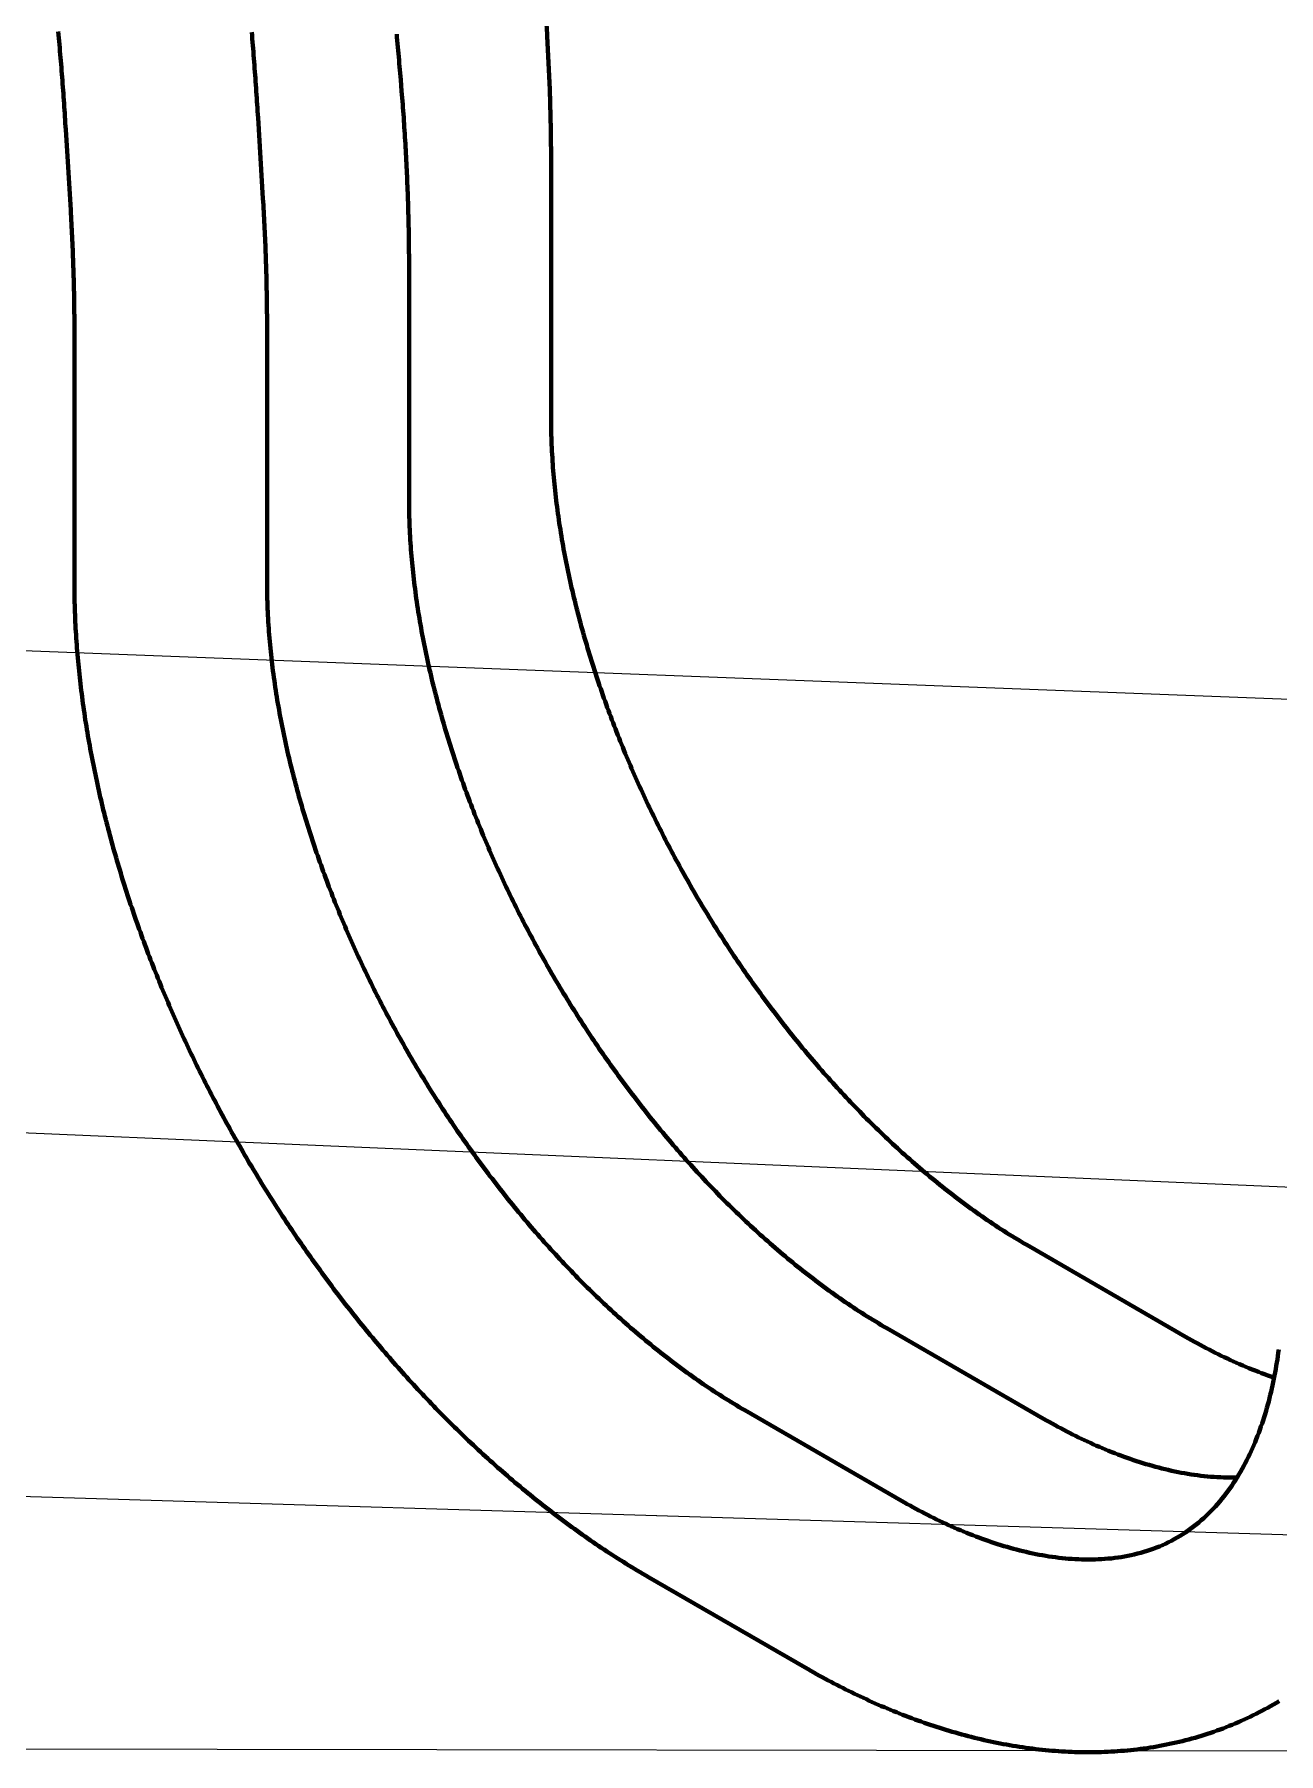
# Model space of a CAD drawing. Header units: millimetres. Extents: x 0 to 841, y 0 to 594.
# Drawn here: x 215.21 to 245.56, y 289.32 to 331.25 of the extents above; entities that cross this region are included whole.
import ezdxf

# ---------------------------------------------------------------- set-up
doc = ezdxf.new("R2010")
doc.units = ezdxf.units.MM
doc.layers.add('01-VISIBLE', color=7, linetype='CONTINUOUS', lineweight=70)
doc.layers.add('08-FINA', color=5, linetype='CONTINUOUS', lineweight=18)

msp = doc.modelspace()

# ---------------------------------------------------------------- linework, layer by layer
at = {"layer": '01-VISIBLE'}
for p, q in [((227.591, 333.217), (227.711, 331.252)), ((224.142, 330.145), (224.165, 329.865)), ((220.661, 329.216), (220.782, 327.251)), ((215.97, 328.928), (216.091, 326.963)), ((227.811, 328.065), (227.811, 321.886)), ((224.346, 325.539), (224.346, 319.886)), ((216.181, 324.065), (216.181, 317.886)), ((220.881, 324.065), (220.881, 317.886)), ((239.47, 301.692), (243.288, 299.488)), ((236.005, 299.692), (239.823, 297.487)), ((232.54, 297.692), (236.358, 295.487)), ((230.19, 293.621), (234.008, 291.417))]:
    msp.add_line(p, q, dxfattribs=at)
for points in [[(215.789, 331.322), (215.796, 331.242), (215.803, 331.162), (215.81, 331.083), (215.817, 331.003), (215.824, 330.923), (215.83, 330.843), (215.837, 330.764), (215.844, 330.684), (215.85, 330.604), (215.857, 330.525), (215.863, 330.445), (215.869, 330.365), (215.876, 330.285), (215.882, 330.205), (215.888, 330.126), (215.894, 330.046), (215.9, 329.966), (215.906, 329.886), (215.912, 329.807), (215.917, 329.727), (215.923, 329.647), (215.928, 329.567), (215.934, 329.487), (215.939, 329.407), (215.945, 329.328), (215.95, 329.248), (215.955, 329.168), (215.96, 329.088), (215.965, 329.008), (215.97, 328.928)], [(220.508, 331.305), (220.515, 331.225), (220.522, 331.145), (220.528, 331.064), (220.535, 330.984), (220.541, 330.904), (220.548, 330.823), (220.554, 330.743), (220.561, 330.663), (220.567, 330.582), (220.573, 330.502), (220.579, 330.422), (220.585, 330.341), (220.591, 330.261), (220.597, 330.181), (220.603, 330.1), (220.608, 330.02), (220.614, 329.94), (220.619, 329.859), (220.625, 329.779), (220.63, 329.698), (220.636, 329.618), (220.641, 329.538), (220.646, 329.457), (220.651, 329.377), (220.656, 329.296), (220.661, 329.216)], [(224.044, 331.261), (224.051, 331.181), (224.058, 331.102), (224.066, 331.022), (224.073, 330.942), (224.08, 330.862), (224.087, 330.783), (224.095, 330.703), (224.102, 330.623), (224.108, 330.544), (224.115, 330.464), (224.122, 330.384), (224.129, 330.305), (224.135, 330.225), (224.142, 330.145)], [(227.711, 331.252), (227.716, 331.17), (227.721, 331.089), (227.726, 331.007), (227.73, 330.925), (227.735, 330.844), (227.739, 330.762), (227.743, 330.681), (227.748, 330.599), (227.751, 330.517), (227.755, 330.436), (227.759, 330.354), (227.763, 330.272), (227.766, 330.19), (227.769, 330.109), (227.773, 330.027), (227.776, 329.945), (227.779, 329.864), (227.781, 329.782), (227.784, 329.7), (227.787, 329.619), (227.789, 329.537), (227.791, 329.455), (227.794, 329.373), (227.796, 329.292), (227.798, 329.21), (227.799, 329.128), (227.801, 329.046), (227.803, 328.965), (227.804, 328.883), (227.805, 328.801), (227.806, 328.719), (227.807, 328.638), (227.808, 328.556), (227.809, 328.474), (227.81, 328.392), (227.81, 328.311), (227.81, 328.229), (227.811, 328.147), (227.811, 328.065)], [(224.165, 329.865), (224.171, 329.785), (224.178, 329.705), (224.184, 329.625), (224.19, 329.545), (224.196, 329.465), (224.202, 329.385), (224.208, 329.305), (224.214, 329.225), (224.219, 329.145), (224.225, 329.065), (224.23, 328.985), (224.235, 328.905), (224.24, 328.825), (224.245, 328.745), (224.25, 328.665), (224.255, 328.585), (224.26, 328.505), (224.264, 328.425), (224.269, 328.345), (224.273, 328.264), (224.277, 328.184), (224.281, 328.104), (224.285, 328.024), (224.289, 327.944), (224.293, 327.864), (224.296, 327.784), (224.3, 327.704), (224.303, 327.624), (224.306, 327.544), (224.309, 327.463), (224.312, 327.383), (224.315, 327.303), (224.318, 327.223), (224.32, 327.143), (224.323, 327.063), (224.325, 326.982), (224.327, 326.902), (224.329, 326.822), (224.331, 326.742), (224.333, 326.662), (224.335, 326.582), (224.337, 326.501), (224.338, 326.421), (224.339, 326.341), (224.341, 326.261), (224.342, 326.181), (224.343, 326.101), (224.343, 326.02), (224.344, 325.94), (224.345, 325.86), (224.345, 325.78), (224.346, 325.7), (224.346, 325.619), (224.346, 325.539)], [(220.782, 327.251), (220.787, 327.169), (220.792, 327.088), (220.796, 327.006), (220.801, 326.925), (220.805, 326.843), (220.81, 326.761), (220.814, 326.68), (220.818, 326.598), (220.822, 326.516), (220.826, 326.435), (220.829, 326.353), (220.833, 326.271), (220.836, 326.19), (220.84, 326.108), (220.843, 326.026), (220.846, 325.945), (220.849, 325.863), (220.852, 325.781), (220.854, 325.699), (220.857, 325.618), (220.859, 325.536), (220.862, 325.454), (220.864, 325.373), (220.866, 325.291), (220.868, 325.209), (220.87, 325.127), (220.871, 325.046), (220.873, 324.964), (220.874, 324.882), (220.876, 324.8), (220.877, 324.719), (220.878, 324.637), (220.879, 324.555), (220.879, 324.473), (220.88, 324.392), (220.88, 324.31), (220.881, 324.228), (220.881, 324.146), (220.881, 324.065)], [(216.091, 326.963), (216.095, 326.883), (216.1, 326.803), (216.105, 326.722), (216.109, 326.642), (216.114, 326.561), (216.118, 326.481), (216.122, 326.4), (216.126, 326.32), (216.13, 326.239), (216.133, 326.159), (216.137, 326.078), (216.14, 325.998), (216.144, 325.917), (216.147, 325.837), (216.15, 325.756), (216.153, 325.676), (216.155, 325.595), (216.158, 325.515), (216.16, 325.434), (216.163, 325.354), (216.165, 325.273), (216.167, 325.193), (216.169, 325.112), (216.171, 325.031), (216.172, 324.951), (216.174, 324.87), (216.175, 324.79), (216.176, 324.709), (216.177, 324.629), (216.178, 324.548), (216.179, 324.467), (216.18, 324.387), (216.18, 324.306), (216.181, 324.226), (216.181, 324.145), (216.181, 324.065)], [(227.811, 321.886), (227.811, 321.806), (227.812, 321.726), (227.813, 321.646), (227.814, 321.566), (227.816, 321.485), (227.818, 321.405), (227.821, 321.325), (227.824, 321.245), (227.828, 321.165), (227.832, 321.085), (227.836, 321.005), (227.841, 320.925), (227.846, 320.845), (227.851, 320.765), (227.857, 320.685), (227.863, 320.605), (227.87, 320.525), (227.877, 320.445), (227.884, 320.365), (227.892, 320.285), (227.9, 320.205), (227.909, 320.126), (227.917, 320.046), (227.926, 319.966), (227.936, 319.887), (227.946, 319.807), (227.956, 319.727), (227.966, 319.648), (227.977, 319.568), (227.988, 319.489), (228, 319.41), (228.011, 319.33), (228.024, 319.251), (228.036, 319.172), (228.049, 319.093), (228.062, 319.013), (228.075, 318.934), (228.089, 318.855), (228.103, 318.776), (228.117, 318.698), (228.132, 318.619), (228.147, 318.54), (228.162, 318.461), (228.177, 318.382), (228.193, 318.304), (228.209, 318.225), (228.226, 318.147), (228.242, 318.068), (228.259, 317.99), (228.277, 317.912), (228.294, 317.833), (228.312, 317.755), (228.33, 317.677), (228.348, 317.599), (228.367, 317.521), (228.386, 317.443), (228.405, 317.365), (228.425, 317.287), (228.444, 317.21), (228.464, 317.132), (228.485, 317.054), (228.505, 316.977), (228.526, 316.899), (228.547, 316.822), (228.568, 316.745), (228.59, 316.667), (228.612, 316.59), (228.634, 316.513), (228.656, 316.436), (228.679, 316.359), (228.702, 316.282), (228.725, 316.206), (228.748, 316.129), (228.772, 316.052), (228.795, 315.976), (228.82, 315.899), (228.844, 315.823), (228.868, 315.746), (228.893, 315.67), (228.918, 315.594), (228.944, 315.518), (228.969, 315.442), (228.995, 315.366), (229.021, 315.29), (229.047, 315.214), (229.074, 315.138), (229.1, 315.063), (229.127, 314.987), (229.154, 314.912), (229.182, 314.836), (229.209, 314.761), (229.237, 314.686), (229.265, 314.611), (229.294, 314.536), (229.322, 314.461), (229.351, 314.386), (229.38, 314.311), (229.409, 314.237), (229.438, 314.162), (229.468, 314.087), (229.498, 314.013), (229.528, 313.939), (229.558, 313.864), (229.589, 313.79), (229.619, 313.716), (229.65, 313.642), (229.681, 313.568), (229.713, 313.494), (229.744, 313.421), (229.776, 313.347), (229.808, 313.274), (229.84, 313.2), (229.873, 313.127), (229.905, 313.053), (229.938, 312.98), (229.971, 312.907), (230.005, 312.834), (230.038, 312.761), (230.072, 312.689), (230.106, 312.616), (230.14, 312.543), (230.174, 312.471), (230.208, 312.398), (230.243, 312.326), (230.278, 312.254), (230.313, 312.182), (230.348, 312.11), (230.384, 312.038), (230.42, 311.966), (230.455, 311.894), (230.492, 311.823), (230.528, 311.751), (230.564, 311.68), (230.601, 311.608), (230.638, 311.537), (230.675, 311.466), (230.712, 311.395), (230.75, 311.324), (230.787, 311.253), (230.825, 311.183), (230.863, 311.112), (230.902, 311.042), (230.94, 310.971), (230.979, 310.901), (231.018, 310.831), (231.057, 310.761), (231.096, 310.691), (231.135, 310.621), (231.175, 310.551), (231.215, 310.482), (231.255, 310.412), (231.295, 310.343), (231.335, 310.273), (231.376, 310.204), (231.417, 310.135), (231.458, 310.066), (231.499, 309.997), (231.54, 309.929), (231.582, 309.86), (231.623, 309.792), (231.665, 309.723), (231.707, 309.655), (231.75, 309.587), (231.792, 309.519), (231.835, 309.451), (231.878, 309.383), (231.921, 309.315), (231.964, 309.248), (232.007, 309.18), (232.051, 309.113), (232.095, 309.046), (232.139, 308.979), (232.183, 308.912), (232.227, 308.845), (232.272, 308.778), (232.316, 308.712), (232.361, 308.645), (232.406, 308.579), (232.452, 308.513), (232.497, 308.447), (232.543, 308.381), (232.589, 308.315), (232.635, 308.249), (232.681, 308.184), (232.727, 308.118), (232.774, 308.053), (232.821, 307.988), (232.868, 307.923), (232.915, 307.858), (232.962, 307.793), (233.009, 307.729), (233.057, 307.664), (233.105, 307.6), (233.153, 307.536), (233.201, 307.472), (233.25, 307.408), (233.298, 307.344), (233.347, 307.28), (233.396, 307.217), (233.445, 307.153), (233.495, 307.09), (233.544, 307.027), (233.594, 306.964), (233.644, 306.901), (233.694, 306.839), (233.744, 306.776), (233.795, 306.714), (233.845, 306.652), (233.896, 306.59), (233.947, 306.528), (233.998, 306.466), (234.05, 306.405), (234.101, 306.343), (234.153, 306.282), (234.205, 306.221), (234.257, 306.16), (234.31, 306.099), (234.362, 306.039), (234.415, 305.978), (234.468, 305.918), (234.521, 305.858), (234.574, 305.798), (234.628, 305.738), (234.681, 305.678), (234.735, 305.619), (234.789, 305.56), (234.843, 305.501), (234.898, 305.442), (234.952, 305.383), (235.007, 305.324), (235.062, 305.266), (235.117, 305.208), (235.172, 305.15), (235.228, 305.092), (235.284, 305.034), (235.34, 304.977), (235.396, 304.919), (235.452, 304.862), (235.508, 304.805), (235.565, 304.749), (235.622, 304.692), (235.679, 304.636), (235.736, 304.58), (235.794, 304.524), (235.851, 304.468), (235.909, 304.412), (235.967, 304.357), (236.026, 304.302), (236.084, 304.247), (236.143, 304.192), (236.201, 304.138), (236.26, 304.083), (236.32, 304.029), (236.379, 303.975), (236.439, 303.922), (236.498, 303.868), (236.558, 303.815), (236.619, 303.762), (236.679, 303.709), (236.74, 303.657), (236.8, 303.604), (236.861, 303.552), (236.922, 303.5), (236.984, 303.449), (237.045, 303.397), (237.107, 303.346), (237.169, 303.295), (237.231, 303.245), (237.294, 303.194), (237.356, 303.144), (237.419, 303.094), (237.482, 303.045), (237.545, 302.995), (237.609, 302.946), (237.672, 302.898), (237.736, 302.849), (237.8, 302.801), (237.865, 302.753), (237.929, 302.705), (237.994, 302.658), (238.059, 302.61), (238.124, 302.563), (238.189, 302.517), (238.254, 302.471), (238.32, 302.425), (238.386, 302.379), (238.452, 302.334), (238.518, 302.288), (238.585, 302.244), (238.652, 302.199), (238.719, 302.155), (238.786, 302.111), (238.853, 302.068), (238.921, 302.025), (238.989, 301.982), (239.057, 301.94), (239.125, 301.897), (239.194, 301.856), (239.262, 301.814), (239.331, 301.773), (239.4, 301.733), (239.47, 301.692)], [(224.346, 319.886), (224.346, 319.806), (224.347, 319.726), (224.348, 319.645), (224.349, 319.565), (224.351, 319.485), (224.353, 319.405), (224.356, 319.325), (224.359, 319.245), (224.363, 319.164), (224.367, 319.084), (224.371, 319.004), (224.376, 318.924), (224.381, 318.844), (224.386, 318.764), (224.392, 318.684), (224.399, 318.604), (224.405, 318.524), (224.412, 318.444), (224.42, 318.365), (224.427, 318.285), (224.435, 318.205), (224.444, 318.125), (224.452, 318.045), (224.462, 317.966), (224.471, 317.886), (224.481, 317.807), (224.491, 317.727), (224.501, 317.647), (224.512, 317.568), (224.523, 317.489), (224.535, 317.409), (224.547, 317.33), (224.559, 317.251), (224.571, 317.171), (224.584, 317.092), (224.597, 317.013), (224.61, 316.934), (224.624, 316.855), (224.638, 316.776), (224.652, 316.697), (224.667, 316.618), (224.682, 316.539), (224.697, 316.461), (224.713, 316.382), (224.728, 316.303), (224.745, 316.225), (224.761, 316.146), (224.778, 316.068), (224.795, 315.99), (224.812, 315.911), (224.829, 315.833), (224.847, 315.755), (224.865, 315.677), (224.884, 315.599), (224.902, 315.521), (224.921, 315.443), (224.94, 315.365), (224.96, 315.287), (224.98, 315.209), (225, 315.132), (225.02, 315.054), (225.04, 314.976), (225.061, 314.899), (225.082, 314.822), (225.104, 314.744), (225.125, 314.667), (225.147, 314.59), (225.169, 314.513), (225.191, 314.436), (225.214, 314.359), (225.237, 314.282), (225.26, 314.205), (225.283, 314.128), (225.307, 314.052), (225.331, 313.975), (225.355, 313.899), (225.379, 313.822), (225.404, 313.746), (225.428, 313.67), (225.453, 313.593), (225.479, 313.517), (225.504, 313.441), (225.53, 313.365), (225.556, 313.29), (225.582, 313.214), (225.609, 313.138), (225.635, 313.062), (225.662, 312.987), (225.69, 312.911), (225.717, 312.836), (225.745, 312.761), (225.772, 312.686), (225.8, 312.61), (225.829, 312.535), (225.857, 312.46), (225.886, 312.386), (225.915, 312.311), (225.944, 312.236), (225.974, 312.161), (226.003, 312.087), (226.033, 312.013), (226.063, 311.938), (226.093, 311.864), (226.124, 311.79), (226.155, 311.716), (226.186, 311.642), (226.217, 311.568), (226.248, 311.494), (226.28, 311.42), (226.311, 311.347), (226.343, 311.273), (226.376, 311.2), (226.408, 311.126), (226.441, 311.053), (226.473, 310.98), (226.507, 310.907), (226.54, 310.834), (226.573, 310.761), (226.607, 310.688), (226.641, 310.615), (226.675, 310.543), (226.709, 310.47), (226.744, 310.398), (226.778, 310.326), (226.813, 310.253), (226.848, 310.181), (226.884, 310.109), (226.919, 310.037), (226.955, 309.966), (226.991, 309.894), (227.027, 309.822), (227.063, 309.751), (227.1, 309.679), (227.136, 309.608), (227.173, 309.537), (227.21, 309.466), (227.248, 309.395), (227.285, 309.324), (227.323, 309.253), (227.361, 309.182), (227.399, 309.112), (227.437, 309.041), (227.475, 308.971), (227.514, 308.901), (227.553, 308.83), (227.592, 308.76), (227.631, 308.69), (227.671, 308.621), (227.71, 308.551), (227.75, 308.481), (227.79, 308.412), (227.83, 308.342), (227.871, 308.273), (227.911, 308.204), (227.952, 308.135), (227.993, 308.066), (228.034, 307.997), (228.075, 307.928), (228.117, 307.86), (228.159, 307.791), (228.2, 307.723), (228.243, 307.655), (228.285, 307.586), (228.327, 307.518), (228.37, 307.451), (228.413, 307.383), (228.456, 307.315), (228.499, 307.247), (228.542, 307.18), (228.586, 307.113), (228.63, 307.046), (228.674, 306.978), (228.718, 306.912), (228.762, 306.845), (228.807, 306.778), (228.852, 306.711), (228.896, 306.645), (228.942, 306.579), (228.987, 306.512), (229.032, 306.446), (229.078, 306.38), (229.124, 306.315), (229.17, 306.249), (229.216, 306.183), (229.262, 306.118), (229.309, 306.053), (229.356, 305.988), (229.403, 305.923), (229.45, 305.858), (229.497, 305.793), (229.545, 305.728), (229.592, 305.664), (229.64, 305.6), (229.688, 305.535), (229.737, 305.471), (229.785, 305.407), (229.834, 305.344), (229.882, 305.28), (229.931, 305.216), (229.98, 305.153), (230.03, 305.09), (230.079, 305.027), (230.129, 304.964), (230.179, 304.901), (230.229, 304.838), (230.279, 304.776), (230.33, 304.714), (230.381, 304.651), (230.431, 304.589), (230.482, 304.528), (230.534, 304.466), (230.585, 304.404), (230.637, 304.343), (230.688, 304.282), (230.74, 304.221), (230.792, 304.16), (230.845, 304.099), (230.897, 304.038), (230.95, 303.978), (231.003, 303.918), (231.056, 303.857), (231.109, 303.797), (231.163, 303.738), (231.216, 303.678), (231.27, 303.619), (231.324, 303.559), (231.378, 303.5), (231.433, 303.441), (231.487, 303.383), (231.542, 303.324), (231.597, 303.266), (231.652, 303.207), (231.708, 303.149), (231.763, 303.091), (231.819, 303.034), (231.875, 302.976), (231.931, 302.919), (231.987, 302.862), (232.044, 302.805), (232.1, 302.748), (232.157, 302.692), (232.214, 302.635), (232.272, 302.579), (232.329, 302.523), (232.387, 302.467), (232.444, 302.412), (232.502, 302.357), (232.561, 302.301), (232.619, 302.246), (232.678, 302.192), (232.737, 302.137), (232.796, 302.083), (232.855, 302.029), (232.914, 301.975), (232.974, 301.921), (233.034, 301.868), (233.094, 301.815), (233.154, 301.762), (233.214, 301.709), (233.275, 301.656), (233.336, 301.604), (233.396, 301.552), (233.458, 301.5), (233.519, 301.448), (233.581, 301.397), (233.642, 301.346), (233.704, 301.295), (233.767, 301.244), (233.829, 301.194), (233.892, 301.144), (233.954, 301.094), (234.017, 301.044), (234.081, 300.995), (234.144, 300.946), (234.208, 300.897), (234.271, 300.849), (234.336, 300.8), (234.4, 300.752), (234.464, 300.705), (234.529, 300.657), (234.594, 300.61), (234.659, 300.563), (234.724, 300.516), (234.79, 300.47), (234.855, 300.424), (234.921, 300.379), (234.987, 300.333), (235.054, 300.288), (235.12, 300.243), (235.187, 300.199), (235.254, 300.155), (235.321, 300.111), (235.389, 300.068), (235.456, 300.024), (235.524, 299.982), (235.592, 299.939), (235.66, 299.897), (235.729, 299.855), (235.797, 299.814), (235.866, 299.773), (235.935, 299.732), (236.005, 299.692)], [(216.181, 317.886), (216.181, 317.805), (216.182, 317.725), (216.182, 317.645), (216.184, 317.565), (216.185, 317.485), (216.187, 317.405), (216.189, 317.325), (216.191, 317.245), (216.194, 317.165), (216.197, 317.085), (216.2, 317.005), (216.204, 316.925), (216.208, 316.845), (216.212, 316.765), (216.217, 316.685), (216.222, 316.605), (216.227, 316.526), (216.232, 316.446), (216.238, 316.366), (216.244, 316.286), (216.251, 316.206), (216.257, 316.126), (216.264, 316.047), (216.271, 315.967), (216.279, 315.887), (216.287, 315.808), (216.295, 315.728), (216.303, 315.648), (216.312, 315.569), (216.321, 315.489), (216.33, 315.41), (216.339, 315.33), (216.349, 315.251), (216.359, 315.171), (216.369, 315.092), (216.38, 315.012), (216.39, 314.933), (216.401, 314.854), (216.413, 314.775), (216.424, 314.695), (216.436, 314.616), (216.448, 314.537), (216.461, 314.458), (216.473, 314.379), (216.486, 314.3), (216.499, 314.221), (216.513, 314.142), (216.526, 314.063), (216.54, 313.984), (216.554, 313.905), (216.569, 313.827), (216.583, 313.748), (216.598, 313.669), (216.613, 313.591), (216.629, 313.512), (216.644, 313.434), (216.66, 313.355), (216.676, 313.277), (216.693, 313.198), (216.709, 313.12), (216.726, 313.042), (216.743, 312.963), (216.76, 312.885), (216.778, 312.807), (216.795, 312.729), (216.813, 312.651), (216.832, 312.573), (216.85, 312.495), (216.869, 312.417), (216.887, 312.34), (216.907, 312.262), (216.926, 312.184), (216.945, 312.106), (216.965, 312.029), (216.985, 311.951), (217.005, 311.874), (217.026, 311.796), (217.046, 311.719), (217.067, 311.642), (217.088, 311.565), (217.11, 311.487), (217.131, 311.41), (217.153, 311.333), (217.175, 311.256), (217.197, 311.179), (217.219, 311.102), (217.242, 311.026), (217.265, 310.949), (217.288, 310.872), (217.311, 310.796), (217.334, 310.719), (217.358, 310.643), (217.382, 310.566), (217.406, 310.49), (217.43, 310.413), (217.455, 310.337), (217.479, 310.261), (217.504, 310.185), (217.529, 310.109), (217.554, 310.033), (217.58, 309.957), (217.605, 309.881), (217.631, 309.805), (217.657, 309.73), (217.684, 309.654), (217.71, 309.578), (217.737, 309.503), (217.764, 309.428), (217.791, 309.352), (217.818, 309.277), (217.845, 309.202), (217.873, 309.127), (217.901, 309.051), (217.929, 308.976), (217.957, 308.902), (217.985, 308.827), (218.014, 308.752), (218.042, 308.677), (218.071, 308.603), (218.101, 308.528), (218.13, 308.453), (218.159, 308.379), (218.189, 308.305), (218.219, 308.23), (218.249, 308.156), (218.279, 308.082), (218.31, 308.008), (218.34, 307.934), (218.371, 307.86), (218.402, 307.786), (218.433, 307.713), (218.465, 307.639), (218.496, 307.565), (218.528, 307.492), (218.56, 307.418), (218.592, 307.345), (218.624, 307.272), (218.656, 307.199), (218.689, 307.125), (218.722, 307.052), (218.755, 306.979), (218.788, 306.907), (218.821, 306.834), (218.855, 306.761), (218.888, 306.688), (218.922, 306.616), (218.956, 306.543), (218.991, 306.471), (219.025, 306.399), (219.059, 306.327), (219.094, 306.254), (219.129, 306.182), (219.164, 306.11), (219.199, 306.038), (219.235, 305.967), (219.27, 305.895), (219.306, 305.823), (219.342, 305.752), (219.378, 305.68), (219.414, 305.609), (219.451, 305.538), (219.487, 305.466), (219.524, 305.395), (219.561, 305.324), (219.598, 305.253), (219.636, 305.183), (219.673, 305.112), (219.711, 305.041), (219.748, 304.971), (219.786, 304.9), (219.824, 304.83), (219.863, 304.759), (219.901, 304.689), (219.94, 304.619), (219.979, 304.549), (220.018, 304.479), (220.057, 304.409), (220.096, 304.339), (220.135, 304.27), (220.175, 304.2), (220.215, 304.131), (220.255, 304.061), (220.295, 303.992), (220.335, 303.923), (220.376, 303.854), (220.416, 303.785), (220.457, 303.716), (220.498, 303.647), (220.539, 303.578), (220.58, 303.51), (220.622, 303.441), (220.663, 303.373), (220.705, 303.305), (220.747, 303.236), (220.789, 303.168), (220.831, 303.1), (220.874, 303.032), (220.916, 302.964), (220.959, 302.897), (221.002, 302.829), (221.045, 302.762), (221.088, 302.694), (221.131, 302.627), (221.175, 302.56), (221.219, 302.493), (221.262, 302.426), (221.306, 302.359), (221.351, 302.292), (221.395, 302.225), (221.439, 302.159), (221.484, 302.092), (221.529, 302.026), (221.574, 301.96), (221.619, 301.894), (221.664, 301.827), (221.71, 301.762), (221.755, 301.696), (221.801, 301.63), (221.847, 301.564), (221.893, 301.499), (221.939, 301.434), (221.985, 301.368), (222.032, 301.303), (222.079, 301.238), (222.126, 301.173), (222.173, 301.109), (222.22, 301.044), (222.267, 300.979), (222.315, 300.915), (222.362, 300.85), (222.41, 300.786), (222.458, 300.722), (222.506, 300.658), (222.554, 300.594), (222.603, 300.531), (222.651, 300.467), (222.7, 300.403), (222.749, 300.34), (222.798, 300.277), (222.847, 300.214), (222.897, 300.151), (222.946, 300.088), (222.996, 300.025), (223.046, 299.962), (223.096, 299.9), (223.146, 299.837), (223.196, 299.775), (223.247, 299.713), (223.298, 299.651), (223.348, 299.589), (223.399, 299.527), (223.45, 299.466), (223.502, 299.404), (223.553, 299.343), (223.605, 299.282), (223.656, 299.221), (223.708, 299.16), (223.76, 299.099), (223.813, 299.038), (223.865, 298.978), (223.918, 298.917), (223.97, 298.857), (224.023, 298.797), (224.076, 298.737), (224.129, 298.677), (224.183, 298.617), (224.236, 298.558), (224.29, 298.498), (224.344, 298.439), (224.398, 298.38), (224.452, 298.321), (224.506, 298.262), (224.56, 298.203), (224.615, 298.145), (224.67, 298.086), (224.725, 298.028), (224.78, 297.97), (224.835, 297.912), (224.89, 297.854), (224.946, 297.797), (225.002, 297.739), (225.057, 297.682), (225.113, 297.625), (225.17, 297.568), (225.226, 297.511), (225.282, 297.454), (225.339, 297.397), (225.396, 297.341), (225.453, 297.285), (225.51, 297.229), (225.567, 297.173), (225.625, 297.117), (225.682, 297.061), (225.74, 297.006), (225.798, 296.951), (225.856, 296.896), (225.915, 296.841), (225.973, 296.786), (226.032, 296.732), (226.09, 296.677), (226.149, 296.623), (226.208, 296.569), (226.268, 296.515), (226.327, 296.461), (226.386, 296.408), (226.446, 296.355), (226.506, 296.301), (226.566, 296.248), (226.626, 296.196), (226.687, 296.143), (226.747, 296.091), (226.808, 296.038), (226.869, 295.986), (226.93, 295.935), (226.991, 295.883), (227.052, 295.832), (227.114, 295.78), (227.175, 295.729), (227.237, 295.678), (227.299, 295.628), (227.361, 295.577), (227.424, 295.527), (227.486, 295.477), (227.549, 295.427), (227.612, 295.377), (227.675, 295.328), (227.738, 295.279), (227.801, 295.23), (227.865, 295.181), (227.928, 295.132), (227.992, 295.084), (228.056, 295.036), (228.12, 294.988), (228.184, 294.94), (228.249, 294.893), (228.313, 294.846), (228.378, 294.798), (228.443, 294.752), (228.508, 294.705), (228.574, 294.659), (228.639, 294.613), (228.705, 294.567), (228.77, 294.521), (228.836, 294.476), (228.902, 294.431), (228.969, 294.386), (229.035, 294.341), (229.102, 294.297), (229.169, 294.252), (229.236, 294.209), (229.303, 294.165), (229.37, 294.121), (229.437, 294.078), (229.505, 294.035), (229.573, 293.993), (229.641, 293.95), (229.709, 293.908), (229.777, 293.866), (229.845, 293.825), (229.914, 293.784), (229.983, 293.743), (230.052, 293.702), (230.121, 293.661), (230.19, 293.621)], [(220.881, 317.886), (220.881, 317.805), (220.882, 317.725), (220.883, 317.645), (220.884, 317.565), (220.886, 317.485), (220.889, 317.404), (220.891, 317.324), (220.895, 317.244), (220.898, 317.164), (220.902, 317.084), (220.906, 317.004), (220.911, 316.924), (220.916, 316.844), (220.922, 316.764), (220.928, 316.684), (220.934, 316.604), (220.94, 316.524), (220.947, 316.444), (220.955, 316.364), (220.962, 316.284), (220.97, 316.204), (220.979, 316.125), (220.988, 316.045), (220.997, 315.965), (221.006, 315.886), (221.016, 315.806), (221.026, 315.727), (221.037, 315.647), (221.047, 315.568), (221.059, 315.488), (221.07, 315.409), (221.082, 315.329), (221.094, 315.25), (221.106, 315.171), (221.119, 315.092), (221.132, 315.013), (221.146, 314.934), (221.159, 314.855), (221.173, 314.776), (221.188, 314.697), (221.202, 314.618), (221.217, 314.539), (221.232, 314.46), (221.248, 314.382), (221.264, 314.303), (221.28, 314.224), (221.296, 314.146), (221.313, 314.067), (221.33, 313.989), (221.347, 313.911), (221.364, 313.833), (221.382, 313.754), (221.4, 313.676), (221.419, 313.598), (221.437, 313.52), (221.456, 313.442), (221.476, 313.364), (221.495, 313.287), (221.515, 313.209), (221.535, 313.131), (221.555, 313.054), (221.576, 312.976), (221.596, 312.899), (221.617, 312.821), (221.639, 312.744), (221.66, 312.667), (221.682, 312.589), (221.704, 312.512), (221.727, 312.435), (221.749, 312.358), (221.772, 312.282), (221.795, 312.205), (221.818, 312.128), (221.842, 312.051), (221.866, 311.975), (221.89, 311.898), (221.914, 311.822), (221.939, 311.746), (221.964, 311.669), (221.989, 311.593), (222.014, 311.517), (222.039, 311.441), (222.065, 311.365), (222.091, 311.289), (222.117, 311.213), (222.144, 311.138), (222.171, 311.062), (222.198, 310.986), (222.225, 310.911), (222.252, 310.836), (222.28, 310.76), (222.308, 310.685), (222.336, 310.61), (222.364, 310.535), (222.392, 310.46), (222.421, 310.385), (222.45, 310.31), (222.479, 310.236), (222.509, 310.161), (222.538, 310.087), (222.568, 310.012), (222.598, 309.938), (222.629, 309.864), (222.659, 309.789), (222.69, 309.715), (222.721, 309.641), (222.752, 309.567), (222.783, 309.494), (222.815, 309.42), (222.847, 309.346), (222.879, 309.273), (222.911, 309.199), (222.943, 309.126), (222.976, 309.053), (223.009, 308.979), (223.042, 308.906), (223.075, 308.833), (223.108, 308.761), (223.142, 308.688), (223.176, 308.615), (223.21, 308.542), (223.244, 308.47), (223.279, 308.398), (223.313, 308.325), (223.348, 308.253), (223.383, 308.181), (223.419, 308.109), (223.454, 308.037), (223.49, 307.965), (223.526, 307.893), (223.562, 307.822), (223.598, 307.75), (223.635, 307.679), (223.671, 307.608), (223.708, 307.536), (223.745, 307.465), (223.783, 307.394), (223.82, 307.323), (223.858, 307.253), (223.896, 307.182), (223.934, 307.111), (223.972, 307.041), (224.011, 306.97), (224.049, 306.9), (224.088, 306.83), (224.127, 306.76), (224.166, 306.69), (224.206, 306.62), (224.245, 306.55), (224.285, 306.481), (224.325, 306.411), (224.365, 306.342), (224.406, 306.273), (224.446, 306.203), (224.487, 306.134), (224.528, 306.065), (224.569, 305.997), (224.611, 305.928), (224.652, 305.859), (224.694, 305.791), (224.736, 305.722), (224.778, 305.654), (224.82, 305.586), (224.862, 305.518), (224.905, 305.45), (224.948, 305.382), (224.991, 305.315), (225.034, 305.247), (225.078, 305.18), (225.121, 305.112), (225.165, 305.045), (225.209, 304.978), (225.253, 304.911), (225.298, 304.844), (225.342, 304.778), (225.387, 304.711), (225.432, 304.645), (225.477, 304.578), (225.522, 304.512), (225.568, 304.446), (225.613, 304.38), (225.659, 304.314), (225.705, 304.249), (225.751, 304.183), (225.798, 304.118), (225.844, 304.052), (225.891, 303.987), (225.938, 303.922), (225.985, 303.857), (226.032, 303.793), (226.08, 303.728), (226.128, 303.663), (226.175, 303.599), (226.223, 303.535), (226.272, 303.471), (226.32, 303.407), (226.369, 303.343), (226.418, 303.279), (226.467, 303.216), (226.516, 303.153), (226.565, 303.089), (226.615, 303.026), (226.664, 302.963), (226.714, 302.901), (226.764, 302.838), (226.815, 302.776), (226.865, 302.713), (226.916, 302.651), (226.967, 302.589), (227.018, 302.527), (227.069, 302.465), (227.12, 302.404), (227.172, 302.342), (227.224, 302.281), (227.275, 302.22), (227.328, 302.159), (227.38, 302.098), (227.432, 302.038), (227.485, 301.977), (227.538, 301.917), (227.591, 301.857), (227.644, 301.797), (227.698, 301.737), (227.752, 301.678), (227.805, 301.618), (227.859, 301.559), (227.914, 301.5), (227.968, 301.441), (228.023, 301.382), (228.077, 301.324), (228.132, 301.265), (228.187, 301.207), (228.243, 301.149), (228.298, 301.091), (228.354, 301.033), (228.41, 300.976), (228.466, 300.919), (228.522, 300.861), (228.579, 300.805), (228.636, 300.748), (228.692, 300.691), (228.749, 300.635), (228.807, 300.579), (228.864, 300.523), (228.922, 300.467), (228.98, 300.411), (229.038, 300.356), (229.096, 300.301), (229.154, 300.246), (229.213, 300.191), (229.272, 300.137), (229.331, 300.082), (229.39, 300.028), (229.449, 299.974), (229.509, 299.921), (229.569, 299.867), (229.629, 299.814), (229.689, 299.761), (229.749, 299.708), (229.81, 299.656), (229.871, 299.604), (229.932, 299.551), (229.993, 299.5), (230.054, 299.448), (230.116, 299.397), (230.178, 299.345), (230.24, 299.295), (230.302, 299.244), (230.364, 299.194), (230.427, 299.143), (230.49, 299.094), (230.553, 299.044), (230.616, 298.995), (230.679, 298.946), (230.743, 298.897), (230.807, 298.848), (230.871, 298.8), (230.935, 298.752), (230.999, 298.704), (231.064, 298.657), (231.129, 298.61), (231.194, 298.563), (231.259, 298.516), (231.325, 298.47), (231.39, 298.424), (231.456, 298.378), (231.522, 298.333), (231.589, 298.288), (231.655, 298.243), (231.722, 298.198), (231.789, 298.154), (231.856, 298.111), (231.924, 298.067), (231.991, 298.024), (232.059, 297.981), (232.127, 297.939), (232.195, 297.897), (232.264, 297.855), (232.333, 297.814), (232.402, 297.772), (232.471, 297.732), (232.54, 297.692)], [(243.288, 299.488), (243.359, 299.447), (243.431, 299.406), (243.503, 299.366), (243.575, 299.327), (243.647, 299.287), (243.719, 299.248), (243.792, 299.21), (243.865, 299.172), (243.938, 299.135), (244.012, 299.097), (244.085, 299.061), (244.159, 299.025), (244.233, 298.989), (244.308, 298.954), (244.382, 298.919), (244.457, 298.885), (244.532, 298.851), (244.607, 298.818), (244.683, 298.786), (244.758, 298.753), (244.834, 298.722), (244.911, 298.691), (244.987, 298.66), (245.064, 298.631), (245.14, 298.601), (245.218, 298.573), (245.295, 298.545), (245.372, 298.517), (245.45, 298.49)], [(245.562, 299.174), (245.551, 299.094), (245.54, 299.015), (245.528, 298.935), (245.516, 298.855), (245.502, 298.776), (245.489, 298.696), (245.474, 298.617), (245.459, 298.538), (245.444, 298.459), (245.428, 298.38), (245.411, 298.301), (245.393, 298.223), (245.375, 298.144), (245.356, 298.066), (245.337, 297.988), (245.316, 297.91), (245.295, 297.832), (245.274, 297.754), (245.251, 297.677), (245.228, 297.6), (245.204, 297.523), (245.179, 297.446), (245.154, 297.37), (245.127, 297.294), (245.1, 297.218), (245.072, 297.142), (245.044, 297.067), (245.014, 296.992), (244.984, 296.918), (244.952, 296.843), (244.92, 296.769), (244.887, 296.696), (244.853, 296.623), (244.818, 296.55), (244.782, 296.478), (244.745, 296.407), (244.708, 296.335), (244.669, 296.265), (244.629, 296.195), (244.588, 296.125), (244.547, 296.056), (244.504, 295.988), (244.46, 295.92), (244.415, 295.854), (244.369, 295.787), (244.322, 295.722), (244.274, 295.657), (244.225, 295.593), (244.175, 295.531), (244.123, 295.468), (244.071, 295.407), (244.017, 295.347), (243.963, 295.288), (243.907, 295.23), (243.85, 295.173), (243.792, 295.117), (243.733, 295.063), (243.672, 295.009), (243.611, 294.957), (243.549, 294.906), (243.485, 294.856), (243.421, 294.808), (243.355, 294.761), (243.289, 294.716), (243.221, 294.672), (243.153, 294.629), (243.083, 294.588)], [(239.823, 297.487), (239.893, 297.447), (239.963, 297.408), (240.034, 297.368), (240.104, 297.329), (240.175, 297.291), (240.246, 297.253), (240.317, 297.215), (240.389, 297.178), (240.46, 297.141), (240.532, 297.105), (240.604, 297.069), (240.677, 297.033), (240.749, 296.998), (240.822, 296.963), (240.895, 296.929), (240.968, 296.896), (241.041, 296.862), (241.115, 296.83), (241.189, 296.798), (241.263, 296.766), (241.337, 296.735), (241.412, 296.704), (241.487, 296.674), (241.562, 296.645), (241.637, 296.616), (241.712, 296.587), (241.788, 296.559), (241.864, 296.532), (241.94, 296.506), (242.016, 296.479), (242.093, 296.454), (242.169, 296.429), (242.246, 296.405), (242.323, 296.382), (242.401, 296.359), (242.478, 296.337), (242.556, 296.315), (242.634, 296.295), (242.712, 296.275), (242.79, 296.256), (242.868, 296.237), (242.947, 296.219), (243.026, 296.202), (243.105, 296.186), (243.184, 296.171), (243.263, 296.157), (243.342, 296.143), (243.422, 296.13), (243.502, 296.118), (243.582, 296.107), (243.662, 296.097), (243.742, 296.088), (243.822, 296.08), (243.902, 296.073), (243.982, 296.067), (244.063, 296.062), (244.143, 296.058), (244.224, 296.055), (244.304, 296.054), (244.385, 296.053), (244.466, 296.054), (244.546, 296.055)], [(236.358, 295.487), (236.428, 295.447), (236.498, 295.407), (236.569, 295.368), (236.639, 295.329), (236.71, 295.29), (236.781, 295.252), (236.852, 295.215), (236.924, 295.177), (236.995, 295.141), (237.067, 295.104), (237.139, 295.068), (237.211, 295.033), (237.284, 294.998), (237.357, 294.963), (237.43, 294.929), (237.503, 294.895), (237.576, 294.862), (237.65, 294.829), (237.724, 294.797), (237.798, 294.766), (237.872, 294.734), (237.947, 294.704), (238.022, 294.674), (238.096, 294.644), (238.172, 294.615), (238.247, 294.587), (238.323, 294.559), (238.398, 294.532), (238.474, 294.505), (238.551, 294.479), (238.627, 294.454), (238.704, 294.429), (238.781, 294.405), (238.858, 294.382), (238.935, 294.359), (239.013, 294.337), (239.09, 294.315), (239.168, 294.295), (239.246, 294.275), (239.324, 294.255), (239.403, 294.237), (239.481, 294.219), (239.56, 294.202), (239.639, 294.186), (239.718, 294.171), (239.797, 294.156), (239.877, 294.143), (239.956, 294.13), (240.036, 294.118), (240.116, 294.107), (240.196, 294.097), (240.276, 294.088), (240.356, 294.08), (240.436, 294.073), (240.517, 294.067), (240.597, 294.062), (240.677, 294.058), (240.758, 294.055), (240.838, 294.053), (240.919, 294.053), (241, 294.053), (241.08, 294.055), (241.161, 294.058), (241.241, 294.062), (241.321, 294.067), (241.402, 294.074), (241.482, 294.082), (241.562, 294.091), (241.642, 294.102), (241.721, 294.114), (241.801, 294.128), (241.88, 294.142), (241.959, 294.159), (242.037, 294.177), (242.116, 294.196), (242.194, 294.217), (242.271, 294.239), (242.348, 294.263), (242.424, 294.288), (242.5, 294.316), (242.576, 294.344), (242.65, 294.374), (242.724, 294.406), (242.798, 294.439), (242.87, 294.474), (242.942, 294.511), (243.013, 294.549), (243.083, 294.588)], [(234.008, 291.417), (234.078, 291.377), (234.147, 291.337), (234.217, 291.298), (234.287, 291.259), (234.357, 291.22), (234.427, 291.182), (234.498, 291.144), (234.568, 291.106), (234.639, 291.068), (234.71, 291.031), (234.781, 290.994), (234.852, 290.958), (234.924, 290.921), (234.995, 290.885), (235.067, 290.85), (235.139, 290.814), (235.211, 290.779), (235.283, 290.745), (235.355, 290.71), (235.428, 290.676), (235.501, 290.643), (235.573, 290.61), (235.646, 290.577), (235.72, 290.544), (235.793, 290.512), (235.866, 290.48), (235.94, 290.448), (236.014, 290.417), (236.088, 290.386), (236.162, 290.356), (236.236, 290.326), (236.31, 290.296), (236.385, 290.267), (236.46, 290.238), (236.534, 290.21), (236.609, 290.182), (236.684, 290.154), (236.76, 290.126), (236.835, 290.1), (236.911, 290.073), (236.986, 290.047), (237.062, 290.021), (237.138, 289.996), (237.214, 289.971), (237.291, 289.947), (237.367, 289.923), (237.443, 289.899), (237.52, 289.876), (237.597, 289.853), (237.674, 289.831), (237.751, 289.809), (237.828, 289.788), (237.905, 289.767), (237.983, 289.746), (238.06, 289.726), (238.138, 289.707), (238.216, 289.688), (238.294, 289.669), (238.372, 289.651), (238.45, 289.634), (238.528, 289.617), (238.606, 289.6), (238.685, 289.584), (238.763, 289.568), (238.842, 289.553), (238.921, 289.539), (239, 289.524), (239.078, 289.511), (239.157, 289.498), (239.237, 289.485), (239.316, 289.473), (239.395, 289.462), (239.474, 289.451), (239.554, 289.441), (239.633, 289.431), (239.713, 289.422), (239.792, 289.413), (239.872, 289.405), (239.952, 289.397), (240.031, 289.39), (240.111, 289.384), (240.191, 289.378), (240.271, 289.373), (240.351, 289.368), (240.431, 289.364), (240.511, 289.361), (240.591, 289.358), (240.671, 289.356), (240.751, 289.354), (240.831, 289.353), (240.911, 289.353), (240.991, 289.353), (241.071, 289.354), (241.151, 289.355), (241.232, 289.357), (241.312, 289.36), (241.392, 289.363), (241.472, 289.368), (241.551, 289.372), (241.631, 289.378), (241.711, 289.383), (241.791, 289.39), (241.871, 289.397), (241.95, 289.405), (242.03, 289.414), (242.11, 289.423), (242.189, 289.433), (242.268, 289.444), (242.348, 289.455), (242.427, 289.467), (242.506, 289.48), (242.585, 289.493), (242.664, 289.507), (242.742, 289.522), (242.821, 289.538), (242.899, 289.554), (242.978, 289.571), (243.056, 289.588), (243.134, 289.606), (243.212, 289.625), (243.289, 289.645), (243.367, 289.665), (243.444, 289.686), (243.521, 289.708), (243.598, 289.73), (243.675, 289.753), (243.751, 289.777), (243.827, 289.802), (243.903, 289.827), (243.979, 289.853), (244.054, 289.88), (244.13, 289.907), (244.205, 289.935), (244.279, 289.964), (244.354, 289.993), (244.428, 290.023), (244.502, 290.054), (244.576, 290.086), (244.649, 290.118), (244.722, 290.151), (244.795, 290.185), (244.867, 290.219), (244.939, 290.254), (245.011, 290.29), (245.082, 290.326), (245.153, 290.363), (245.224, 290.401), (245.294, 290.439), (245.364, 290.478), (245.433, 290.518), (245.503, 290.558), (245.571, 290.599)]]:
    msp.add_lwpolyline(points, dxfattribs=at)
at = {"layer": '08-FINA'}
for p, q in [((51.497, 322.526), (273.36, 313.973)), ((51.496, 311.506), (266.88, 302.228)), ((51.498, 300.563), (276.16, 293.738)), ((51.5, 289.693), (291.76, 289.319))]:
    msp.add_line(p, q, dxfattribs=at)

doc.saveas('drawing.dxf')
